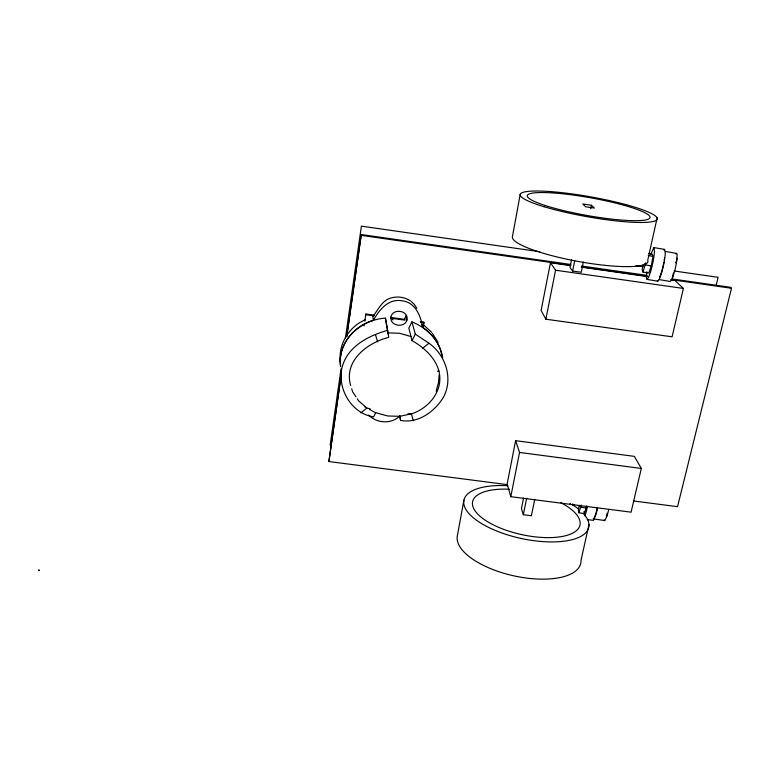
<?xml version="1.0" encoding="UTF-8"?>
<svg xmlns="http://www.w3.org/2000/svg" width="770" height="770" viewBox="0 0 770 770"><rect width="100%" height="100%" fill="white"/><g stroke="black" fill="none" stroke-linecap="round" stroke-linejoin="round"><path stroke-width="1.16" d="M346.779 336.548L361.265 234.532L570.782 264.476M340.59 365.692C337.481 340.119 361.274 319.425 385.452 318.145L388.763 337.356C367.463 342.602 343.41 360.938 350.668 385.5M439.198 374.672L438.457 382.661L436.157 391.131M675.935 261.993L675.973 262.868L676.349 262.368M672.431 276.613L672.557 277.489L673.375 272.984M328.906 461.538L341.408 373.402L328.906 461.538L507.392 484.648M579.945 505.351L580.022 506.265L580.359 505.543M569.983 503.801L570.05 504.706L570.378 503.984M646.829 271.714L646.405 277.402L647.069 279.414L657.773 281.233L659.389 279.019L661.517 273.109A31.233 8.152 -79.4 0 0 664.385 260.943L665.328 253.84L664.664 249.422L653.894 247.574L650.563 254.783M606.481 515.553L606.49 517.036L607.097 513.186M330.186 444.916L341.043 368.82M345.451 337.905L361.4 226.139L539.741 251.723M346.673 336.606L361.265 234.532M364.133 325.912L364.489 323.535M364.836 321.148L365.885 314.016L374.172 315.161M664.192 260.318L664.549 258.056M423.317 325.594L423.702 323.227M423.442 326.326L423.895 322.043L420.343 321.552M579.165 505.428L578.414 509.711L578.915 512.762L584.343 513.609L586.75 505.919M578.915 512.762L581.292 505.062M642.979 264.918L642.151 269.664L642.931 272.051L648.783 273.052L651.285 265.929L652.979 256.381L652.151 254.033L648.638 253.426M642.931 272.051L645.78 262.801M463.906 500.211L457.342 535.891A63.207 26.854 12.7 0 0 516.872 576.48A63.207 26.854 12.7 0 0 581.013 560.368L588.963 524.62M520.202 194.444L512.416 236.746A68.848 12.349 10.4 0 0 581.109 261.973A68.848 12.349 10.4 0 0 647.705 260.337L657.137 217.872M515.621 440.69L507.141 483.964L510.799 496.688L631.092 512.175L641.314 468.458L634.355 456.369L515.621 440.69L519.538 452.452L510.799 496.688M570.628 265.602L550.463 262.714L541.108 310.503L545.863 319.204L672.095 336.808L683.404 288.442L674.982 280.511L671.421 280.001M545.863 319.204L555.545 270.222L550.463 262.714M523.562 498.017L521.454 508.498L523.321 514.726L531.377 515.756L534.746 499.297M571.581 259.606L569.993 267.479L572.63 271.059L581.235 272.282L583.323 262.05M523.321 514.726L526.661 498.257M572.63 271.059L574.699 260.809M590.706 208.757L591.418 205.244L582.784 203.983L585.633 206.793L594.373 208.073L591.418 205.244M38.76 570.079L38.923 570.589L39.01 570.041M572.736 503.878L573.207 505.312L574.362 504.648M716.1 285.487L718.092 277.306L674.096 270.992M671.969 278.942L730.297 287.287L731.5 288.269L677.542 506.679L633.518 500.972M676.407 259.634L677.109 258.142L676.512 261.925M406.117 315.623L404.471 318.924M584.931 515.852L585.816 513.176A28.731 6.651 -82.6 0 0 587.52 506.352M644.586 263.879L643.999 264.514M659.601 277.45L661.478 272.224A27.71 7.248 -79.4 0 0 662.421 268.788M594.276 517.863L595.807 513.802A25.487 6.122 -82.7 0 0 597.337 507.767M441.816 355.345C439.189 339.628 426.253 327.597 411.95 321.87L408.822 328.107L412.046 340.61C427.619 349.464 442.846 364.922 439.362 384.374C436.455 398.639 424.867 409.399 411.401 413.962L407.859 413.885M375.693 412.72L373.594 416.878C352.333 413.721 338.242 390.621 341.495 370.004C345.682 347.434 367.55 335.932 387.762 330.301M412.046 340.61L415.3 334.142L411.95 321.87M39.029 570.426L39.174 570.243M340.6 366.664C337.433 345.451 353.546 325.912 373.383 320.358C379.1 309.887 388.475 298.317 401.901 300.791C415.3 302.09 420.718 315.758 422.672 327.308C433.115 334.286 440.632 345.258 442.702 357.732M437.504 371.294L438.544 370.562L438.91 371.284M663.933 250.077L664.664 249.422M675.819 253.927L676.946 253.754L677.157 255.082L676.281 263.552A27.691 7.527 -79.3 0 1 673.712 274.303L671.787 279.529L670.314 281.493L659.264 279.616M647.069 279.414L648.648 277.19L650.727 271.271A31.243 7.873 -79.5 0 0 653.566 259.086L654.519 251.983L653.894 247.574M399.322 416.454C390.939 424.28 376.434 423.356 368.714 415.011M422.807 348.146L428.948 343.218C445.907 355.163 453.559 379.061 443.164 397.724C434.28 411.911 417.994 423.721 400.564 420.439L399.717 415.752M360.918 412.816L366.905 408.023L370.187 408.899M365.346 319.762C348.964 326.576 337.934 344.546 340.436 362.324M411.353 413.808L399.765 416.329L387.666 415.964L375.914 412.749M593.651 518.788L593.169 518.884L604.931 520.549L607.145 515.563A25.468 6.362 -82.8 0 0 608.704 509.538M387.512 332.823L399.553 333.285L411.122 336.548M519.538 452.452L641.314 468.458M390.746 317.452L404.953 319.425M374.191 315.883L365.894 314.728L365.885 314.016M390.804 318.174L405.049 320.147M420.468 322.284L424.029 322.774M581.494 266.016L646.964 275.371M361.255 235.36L570.782 265.303M581.494 266.834L646.973 276.189M670.785 279.587L731.5 288.269M581.302 267.123L647.705 276.613M555.545 270.222L683.404 288.442M636.049 265.534L643.181 266.555M580.917 507.218L586.374 508.075M587.318 519.615L593.372 520.366L595.807 514.735A28.721 6.892 -82.7 0 0 597.539 507.921M665.376 251.453L676.484 253.359M648.273 255.573L652.979 256.381M645.404 264.928L651.285 265.929M415.3 334.142L428.948 343.218M410.583 300.954C404.741 297.047 397.281 296.046 390.583 298.096C381.756 300.752 378.118 309.915 372.815 316.547L373.383 320.358M364.393 406.56L366.462 407.715M369.581 409.447L374.769 412.325M366.905 408.023L358.599 400.804L357.29 398.85M391.651 318.578L393.123 319.906M424.155 325.469L431.729 332.332M411.315 301.628L414.25 304.294L416.801 308.327M657.291 280.742L657.773 281.233M355.981 396.897L352.708 392.017L351.688 388.754M432.365 333.343L438.14 342.429M604.113 519.894L604.431 520.635M421.796 324.391L422.672 327.308M375.519 334.709L377.589 341.851M411.401 413.962L413.346 420.786M405.838 316.499L406.81 320.31M388.119 333.978L385.452 318.145M583.997 511.578L584.343 513.609M399.919 415.944L400.564 420.439M663.846 262.368A27.71 7.248 -79.4 0 1 662.652 267.883M583.362 513.494A63.881 25.266 12.3 0 1 549.828 541.916A63.881 25.266 12.3 0 1 467.332 511.569A63.881 25.266 12.3 0 1 507.825 485.716M572.206 504.562A63.881 25.266 12.3 0 1 578.501 508.999M560.55 502.531A54.949 21.733 12.3 0 1 560.724 536.719A54.949 21.733 12.3 0 1 479.113 515.448A54.949 21.733 12.3 0 1 509.548 489.239M390.891 317.125C389.707 326.403 405.434 328.434 407.109 319.425C408.321 310.118 392.527 308.077 390.891 317.125M544.024 206.707A69.656 10.077 10.1 0 0 656.156 220.393A69.656 10.077 10.1 0 0 566.085 193.135A69.656 10.077 10.1 0 0 544.024 206.707M548.375 206.495A62.332 9.009 10.1 0 0 648.918 218.873A62.332 9.009 10.1 0 0 568.703 194.483A62.332 9.009 10.1 0 0 548.375 206.495"/></g></svg>
